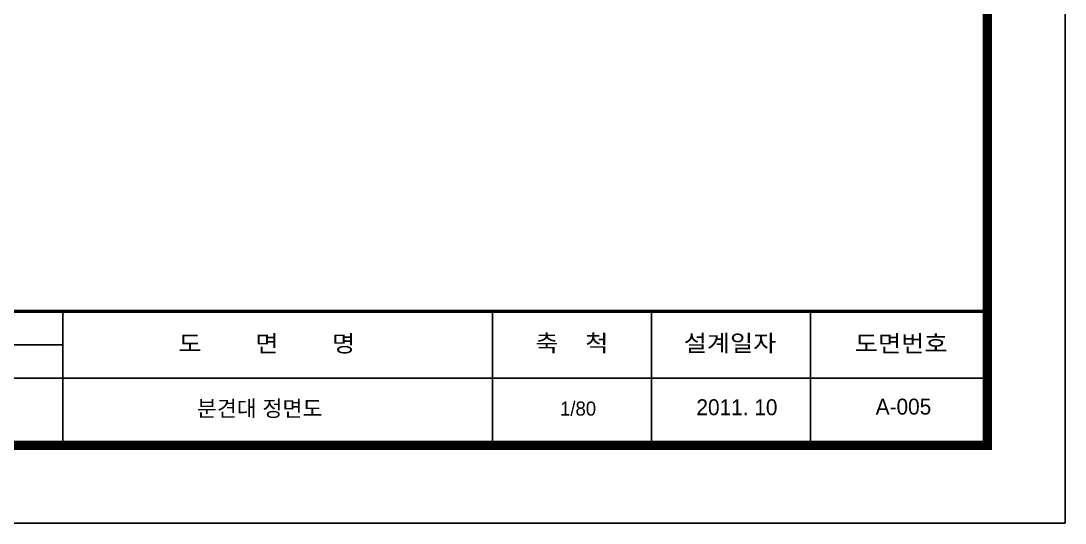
# Model space of a CAD drawing. Extents: x 101185 to 134825, y -129942 to -106182.
# Drawn here: x 123013 to 134825, y -129942 to -124260 of the extents above; entities that cross this region are included whole.
import ezdxf
from ezdxf.enums import TextEntityAlignment as Align

# ---------------------------------------------------------------- set-up
doc = ezdxf.new("R2010")
doc.units = 0
doc.header["$LTSCALE"] = 50
doc.header["$MEASUREMENT"] = 0
for name, color, linetype in [('COR', 4, 'CONTINUOUS'), ('HAT', 5, 'CONTINUOUS'), ('WAL', 3, 'CONTINUOUS')]:
    doc.layers.add(name, color=color, linetype=linetype)
doc.styles.add('HY울릉도M', font='HYWULM_0.TTF')

# ---------------------------------------------------------------- blocks, each defined once
blk = doc.blocks.new('20')
at = {"layer": 'COR', "linetype": 'Continuous'}
for p, q in [((282175, -53606), (282175, -57398)), ((294331, -53606), (294331, -57398)), ((294331, -53606), (294331, -57398)), ((298824, -53606), (298824, -57398)), ((303324, -53606), (303324, -57398)), ((282175, -54554), (262847, -54554)), ((308324, -55502), (230424, -55502)), ((308324, -55502), (230424, -55502))]:
    blk.add_line(p, q, dxfattribs=at)
at = {"layer": 'COR', "linetype": 'Continuous', "const_width": 270}
blk.add_lwpolyline([(230424, -2398), (230424, -57398), (308324, -57398), (308324, -2398)], close=True, dxfattribs=at)
at = {"layer": 'COR', "linetype": 'Continuous', "const_width": 94.8}
blk.add_lwpolyline([(308324, -53606), (230424, -53606)], dxfattribs=at)
at = {"layer": 'HAT'}
for p in [(310524, -198), (226424, -59598)]:
    blk.add_line(p, (310524, -59598), dxfattribs=at)
at = {"layer": 'WAL', "linetype": 'Continuous', "style": 'HY울릉도M', "width": 1.1}
for s, height, p in [('도        면        명', 474.35, (285449, -54755)), ('축    척', 474.3, (295539, -54743)), ('설계일자', 474.3, (299737, -54743)), ('도면번호', 474.3, (304577, -54755))]:
    blk.add_text(s, height=height, dxfattribs=at).set_placement(p)

msp = doc.modelspace()

# ---------------------------------------------------------------- block references
at = {"layer": 'WAL', "xscale": 0.4000000000232831, "yscale": 0.4000000000232831, "zscale": 0.4000000000000001}
msp.add_blockref('20', (10616, -106103), dxfattribs=at)

# ---------------------------------------------------------------- texts
at = {"layer": 'WAL', "style": 'HY울릉도M'}
msp.add_text('분견대 정면도', height=180, dxfattribs=at).set_placement((125003, -128735))
for s, height, p in [('1/80', 160, (129316, -128726)), ('A-005', 180, (132997, -128714))]:
    msp.add_text(s, height=height, dxfattribs=at).set_placement(p, align=Align.CENTER)
at = {"layer": 'WAL', "linetype": 'Continuous', "style": 'HY울릉도M'}
msp.add_text('2011. 10', height=180, dxfattribs=at).set_placement((131113, -128631), align=Align.MIDDLE_CENTER)

doc.saveas('drawing.dxf')
